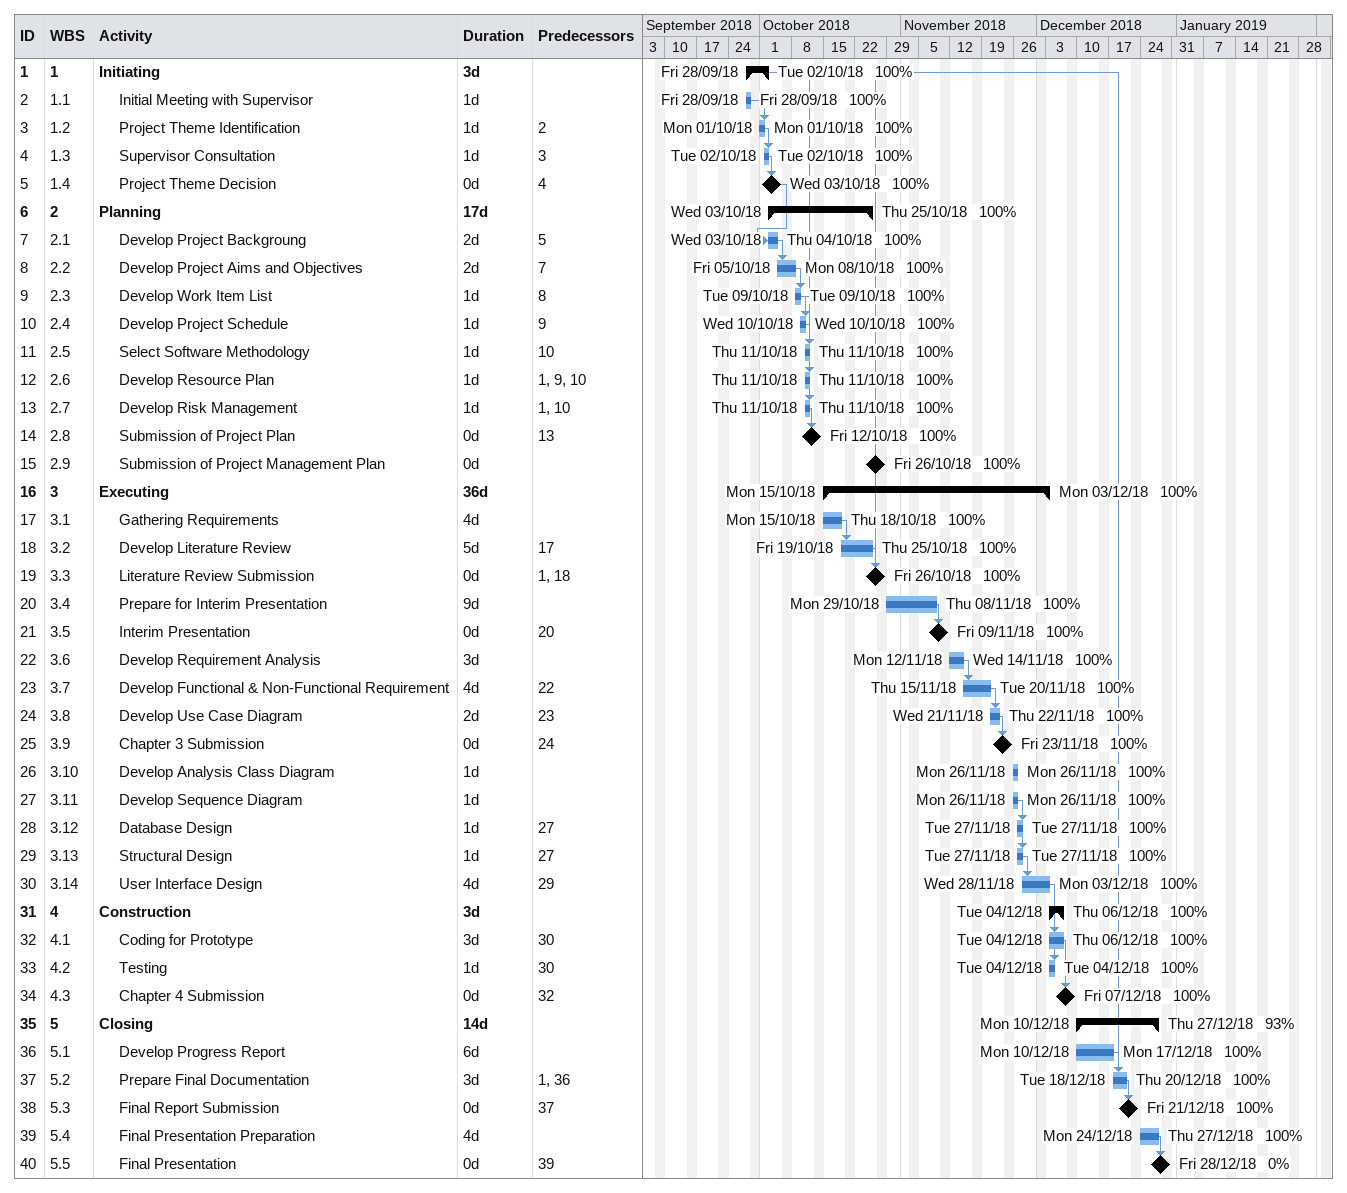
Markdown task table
| ID | WBS | Task | Duration | Start | Finish | Predecessors | % complete |
|---|---|---|---|---|---|---|---|
| 1 | 1 | **Initiating** | 3d | 2018-09-28 | 2018-10-02 |  | 100 |
| 2 | 1.1 | Initial Meeting with Supervisor | 1d | 2018-09-28 | 2018-09-28 |  | 100 |
| 3 | 1.2 | Project Theme Identification | 1d | 2018-10-01 | 2018-10-01 | 2 | 100 |
| 4 | 1.3 | Supervisor Consultation | 1d | 2018-10-02 | 2018-10-02 | 3 | 100 |
| 5 | 1.4 | Project Theme Decision | 0d | 2018-10-03 | 2018-10-03 | 4 | 100 |
| 6 | 2 | **Planning** | 17d | 2018-10-03 | 2018-10-25 |  | 100 |
| 7 | 2.1 | Develop Project Backgroung | 2d | 2018-10-03 | 2018-10-04 | 5 | 100 |
| 8 | 2.2 | Develop Project Aims and Objectives | 2d | 2018-10-05 | 2018-10-08 | 7 | 100 |
| 9 | 2.3 | Develop Work Item List | 1d | 2018-10-09 | 2018-10-09 | 8 | 100 |
| 10 | 2.4 | Develop Project Schedule | 1d | 2018-10-10 | 2018-10-10 | 9 | 100 |
| 11 | 2.5 | Select Software Methodology | 1d | 2018-10-11 | 2018-10-11 | 10 | 100 |
| 12 | 2.6 | Develop Resource Plan | 1d | 2018-10-11 | 2018-10-11 | 1, 9, 10 | 100 |
| 13 | 2.7 | Develop Risk Management | 1d | 2018-10-11 | 2018-10-11 | 1, 10 | 100 |
| 14 | 2.8 | Submission of Project Plan | 0d | 2018-10-12 | 2018-10-12 | 13 | 100 |
| 15 | 2.9 | Submission of Project Management Plan | 0d | 2018-10-26 | 2018-10-26 |  | 100 |
| 16 | 3 | **Executing** | 36d | 2018-10-15 | 2018-12-03 |  | 100 |
| 17 | 3.1 | Gathering Requirements | 4d | 2018-10-15 | 2018-10-18 |  | 100 |
| 18 | 3.2 | Develop Literature Review | 5d | 2018-10-19 | 2018-10-25 | 17 | 100 |
| 19 | 3.3 | Literature Review Submission | 0d | 2018-10-26 | 2018-10-26 | 1, 18 | 100 |
| 20 | 3.4 | Prepare for Interim Presentation | 9d | 2018-10-29 | 2018-11-08 |  | 100 |
| 21 | 3.5 | Interim Presentation | 0d | 2018-11-09 | 2018-11-09 | 20 | 100 |
| 22 | 3.6 | Develop Requirement Analysis | 3d | 2018-11-12 | 2018-11-14 |  | 100 |
| 23 | 3.7 | Develop Functional & Non-Functional Requirement | 4d | 2018-11-15 | 2018-11-20 | 22 | 100 |
| 24 | 3.8 | Develop Use Case Diagram | 2d | 2018-11-21 | 2018-11-22 | 23 | 100 |
| 25 | 3.9 | Chapter 3 Submission | 0d | 2018-11-23 | 2018-11-23 | 24 | 100 |
| 26 | 3.10 | Develop Analysis Class Diagram | 1d | 2018-11-26 | 2018-11-26 |  | 100 |
| 27 | 3.11 | Develop Sequence Diagram | 1d | 2018-11-26 | 2018-11-26 |  | 100 |
| 28 | 3.12 | Database Design | 1d | 2018-11-27 | 2018-11-27 | 27 | 100 |
| 29 | 3.13 | Structural Design | 1d | 2018-11-27 | 2018-11-27 | 27 | 100 |
| 30 | 3.14 | User Interface Design | 4d | 2018-11-28 | 2018-12-03 | 29 | 100 |
| 31 | 4 | **Construction** | 3d | 2018-12-04 | 2018-12-06 |  | 100 |
| 32 | 4.1 | Coding for Prototype | 3d | 2018-12-04 | 2018-12-06 | 30 | 100 |
| 33 | 4.2 | Testing | 1d | 2018-12-04 | 2018-12-04 | 30 | 100 |
| 34 | 4.3 | Chapter 4 Submission | 0d | 2018-12-07 | 2018-12-07 | 32 | 100 |
| 35 | 5 | **Closing** | 14d | 2018-12-10 | 2018-12-27 |  | 93 |
| 36 | 5.1 | Develop Progress Report | 6d | 2018-12-10 | 2018-12-17 |  | 100 |
| 37 | 5.2 | Prepare Final Documentation | 3d | 2018-12-18 | 2018-12-20 | 1, 36 | 100 |
| 38 | 5.3 | Final Report Submission | 0d | 2018-12-21 | 2018-12-21 | 37 | 100 |
| 39 | 5.4 | Final Presentation Preparation | 4d | 2018-12-24 | 2018-12-27 |  | 100 |
| 40 | 5.5 | Final Presentation | 0d | 2018-12-28 | 2018-12-28 | 39 | 0 |
